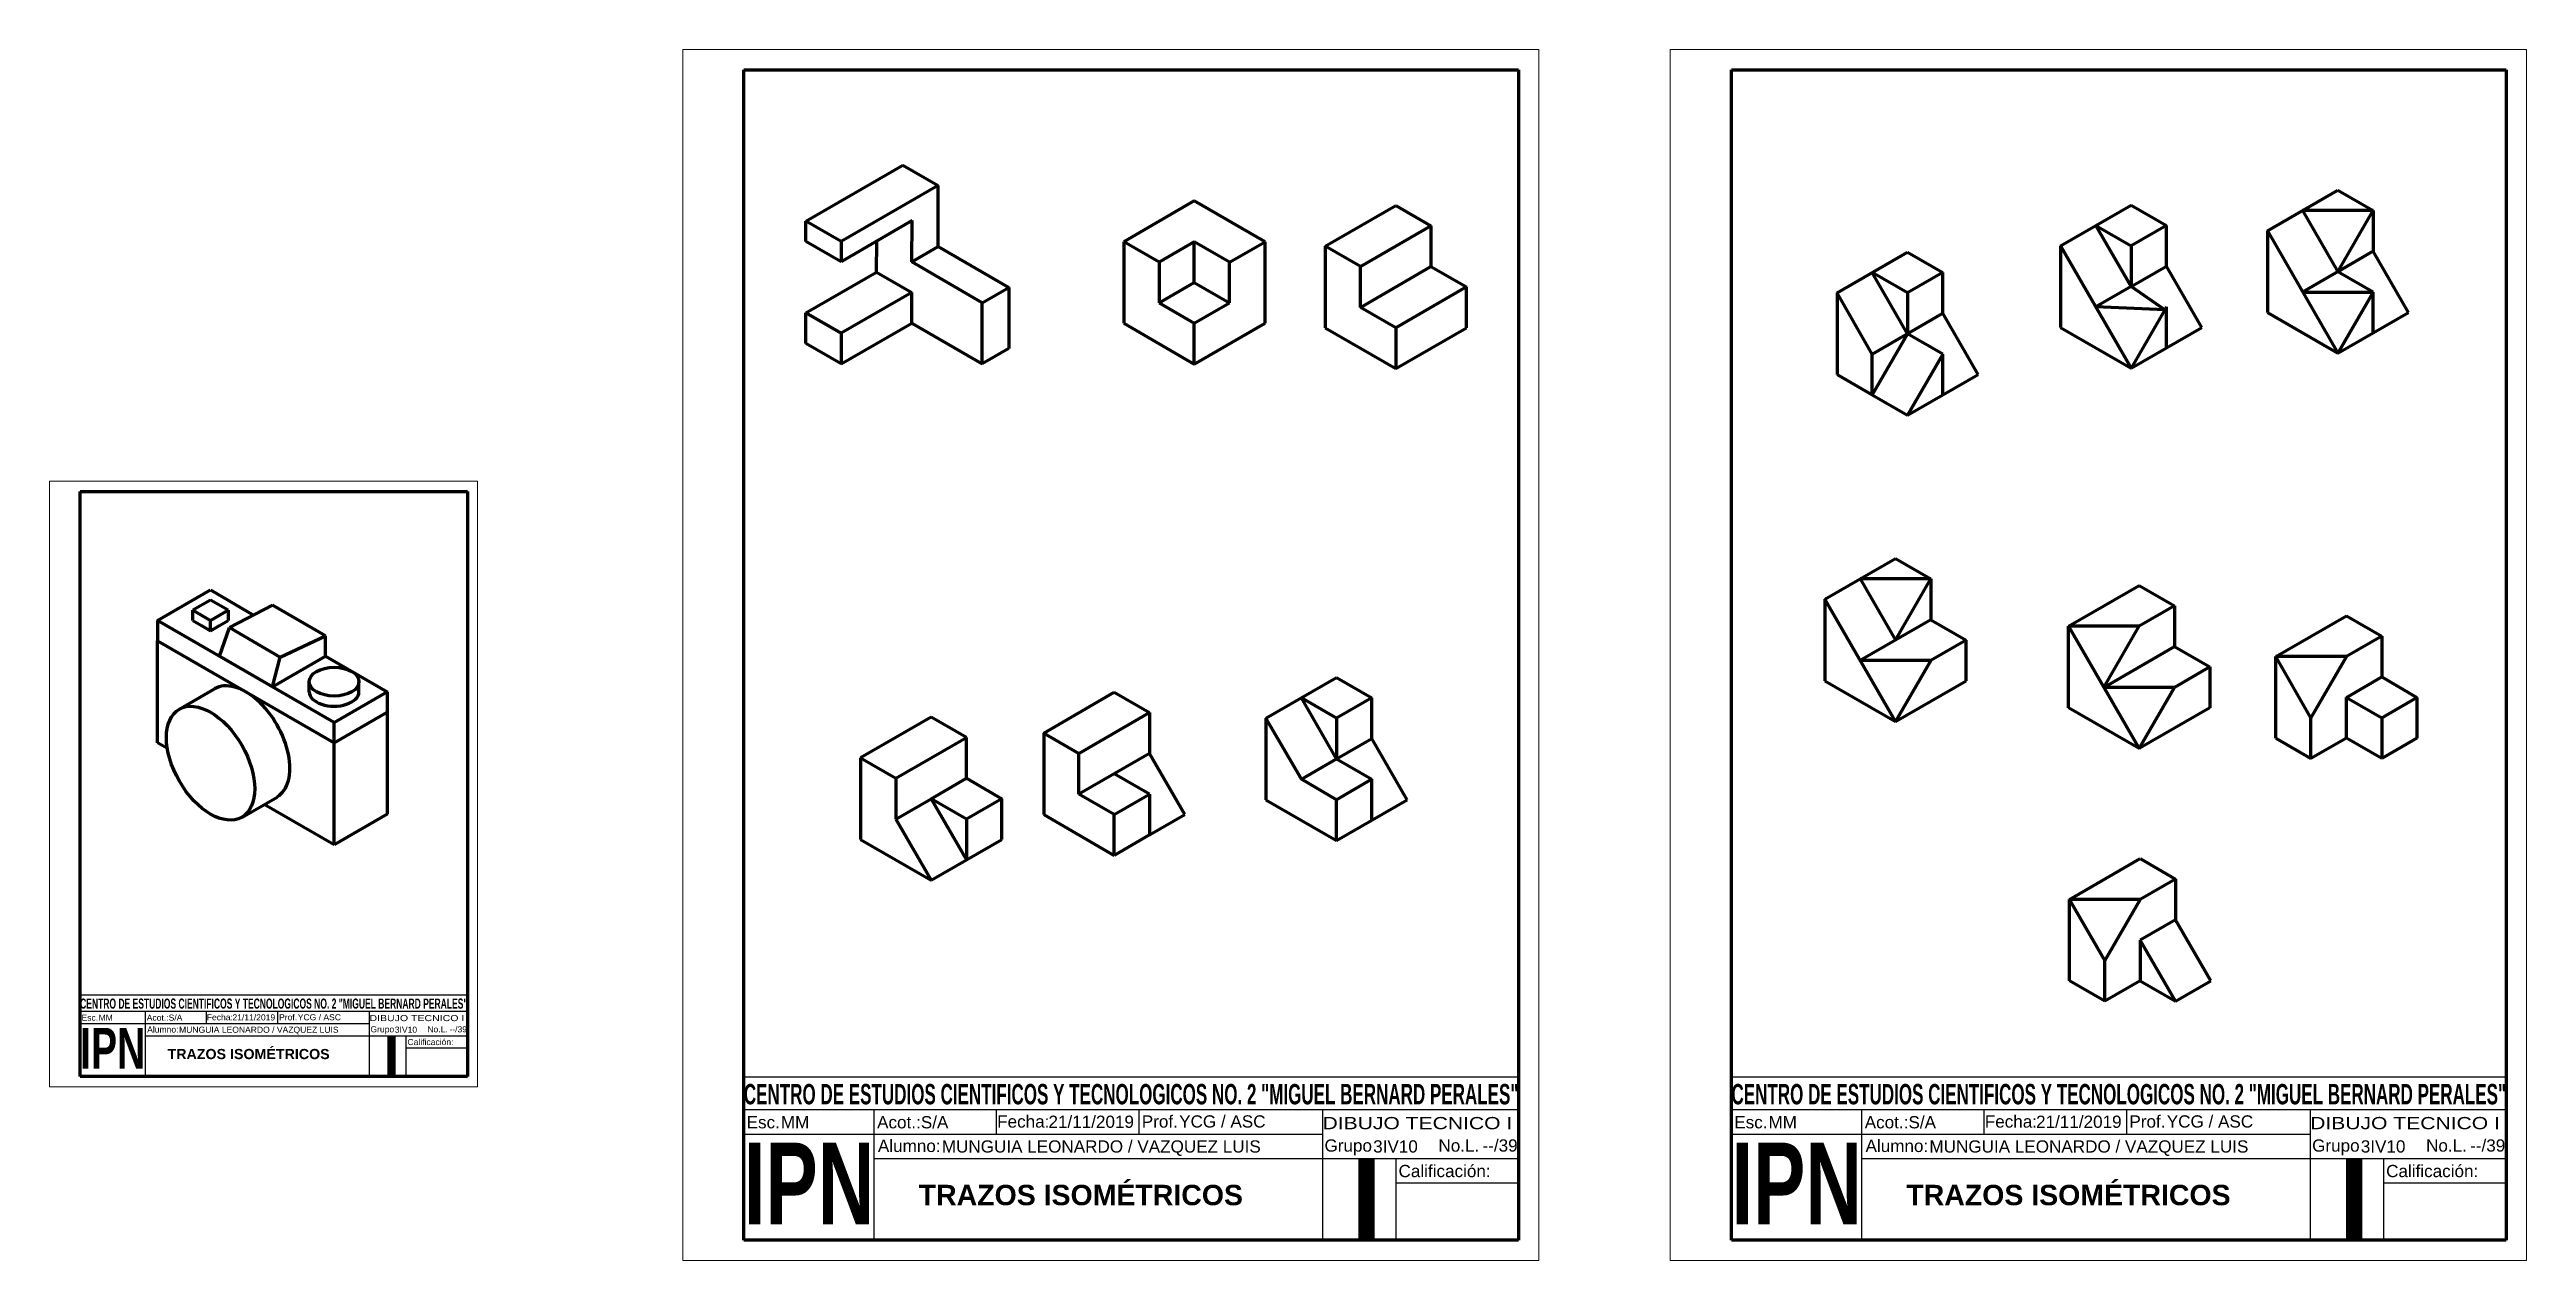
# Model space of a CAD drawing. Header units: millimetres. Extents: x 32337 to 33552, y 20213 to 20807.
import ezdxf
from ezdxf.enums import TextEntityAlignment as Align

# ---------------------------------------------------------------- set-up
doc = ezdxf.new("R2010")
doc.units = ezdxf.units.MM
for name, color, linetype, lineweight in [('Cuadro de Datos', 5, 'Continuous', 30), ('Linea Continua Gruesa', 4, 'Continuous', 70), ('Línea Continua Fina', 1, 'Continuous', 5), ('Margen', 4, 'Continuous', 70)]:
    doc.layers.add(name, color=color, linetype=linetype, lineweight=lineweight)
doc.layers.add('Texto', color=1, linetype='Continuous')
doc.styles.add('IPN', font='', dxfattribs={"height": 20})
doc.styles.add('TEXT', font='arial.ttf', dxfattribs={"height": 3})
doc.styles.add('TÍTULO', font='', dxfattribs={"height": 5})
doc.styles.get('IPN').set_extended_font_data('Arial', bold=True)
doc.styles.get('TÍTULO').set_extended_font_data('Arial', bold=True)

# ---------------------------------------------------------------- blocks, each defined once
blk = doc.blocks.new('Cuadro de Datos Hoja A4')
at = {"layer": 'Cuadro de Datos'}
for p, q in [((15, 45), (205, 45)), ((15, 5), (15, 45)), ((205, 45), (205, 5)), ((15, 37), (205, 37)), ((47, 5), (47, 37)), ((77, 31), (77, 37)), ((112, 31), (112, 37)), ((157, 5), (157, 37)), ((15, 31), (157, 31)), ((47, 25), (205, 25)), ((175, 5), (175, 25)), ((175, 19), (205, 19)), ((205, 5), (15, 5))]:
    blk.add_line(p, q, dxfattribs=at)
at = {"layer": 'Línea Continua Fina'}
for p, q in [((0, 297), (210, 297)), ((0, 0), (0, 297)), ((210, 297), (210, 0)), ((210, 0), (0, 0))]:
    blk.add_line(p, q, dxfattribs=at)
at = {"layer": 'Margen'}
for p, q in [((15, 292), (205, 292)), ((15, 5), (15, 292)), ((205, 292), (205, 5)), ((205, 5), (15, 5))]:
    blk.add_line(p, q, dxfattribs=at)
at = {"layer": 'Línea Continua Fina', "color": 0}
for s, height, style, width, p, p2 in [('CENTRO DE ESTUDIOS CIENTIFICOS Y TECNOLOGICOS NO. 2 "MIGUEL BERNARD PERALES"', 5, 'TÍTULO', 0.597732, (15, 38.28), (205, 38.28)), ('DIBUJO TECNICO I', 3, 'TEXT', 1.23367, (156.95, 32.18), (203.48, 32.18)), ('IPN', 20, 'IPN', 0.687053, (15, 8.88), (47, 8.88))]:
    blk.add_text(s, height=height, dxfattribs=dict(at, style=style, width=width)).set_placement(p, p2, align=Align.FIT)
at = {"layer": 'Línea Continua Fina', "color": 0, "style": 'TEXT'}
for s, p in [('Esc.', (15.69, 32.39)), ('Acot.:', (47.69, 32.39)), ('Fecha:', (77.14, 32.57)), ('Prof. ', (112.61, 32.57)), ('Grupo              No.L.      ', (157.43, 26.68)), ('Calificación:', (175.59, 20.42))]:
    blk.add_text(s, height=3, dxfattribs=at).set_placement(p)
at = {"layer": 'Línea Continua Fina', "color": 0, "insert": (163.88, 24.97), "char_height": 20, "attachment_point": 1, "style": 'IPN'}
blk.add_mtext_dynamic_manual_height_columns('I', width=18, gutter_width=15, heights=[0], dxfattribs=at)
at = {"layer": 'Texto', "color": 0, "style": 'TEXT'}
blk.add_text('Alumno:', height=3, dxfattribs=at).set_placement((47.89, 26.59))
at = {"layer": 'Texto'}
for tag, p, height, style in [('ESC', (24.08, 32.42), 3, 'TEXT'), ('ACOT', (58.42, 32.39), 3, 'TEXT'), ('FECHA', (89.72, 32.51), 3, 'TEXT'), ('PROF', (121.78, 32.59), 3, 'TEXT'), ('ALUMNO', (63.56, 26.45), 3, 'TEXT'), ('GRUPO', (169.37, 26.46), 3, 'TEXT'), ('NO', (196.19, 26.69), 3, 'TEXT'), ('CUADRODEREFERENCIAS', (57.89, 13.54), 5, 'TÍTULO')]:
    blk.add_attdef(tag, p, '', height=height, dxfattribs=dict(at, style=style))

msp = doc.modelspace()

# ---------------------------------------------------------------- linework, layer by layer
at = {"layer": 'Linea Continua Gruesa'}
for p, q in [((32707.6, 20723.1), (32755.2, 20750.6)), ((32755.2, 20750.6), (32772.6, 20740.6)), ((32772.6, 20740.6), (32724.9, 20713.1)), ((32772.6, 20710.6), (32772.6, 20740.6)), ((32898.2, 20733), (32863.6, 20713)), ((32932.9, 20713), (32898.2, 20733)), ((32962.4, 20710.8), (32997, 20730.8)), ((32997, 20730.8), (33014.3, 20720.8)), ((33323.2, 20711), (33357.8, 20731)), ((33357.8, 20731), (33375.1, 20721)), ((33424.6, 20718.3), (33459.2, 20738.3)), ((33459.2, 20738.3), (33476.5, 20728.3)), ((32724.9, 20713.1), (32707.6, 20723.1)), ((32707.6, 20713.1), (32707.6, 20723.1)), ((32759.8, 20723.4), (32724.9, 20703.2)), ((32759.6, 20703.1), (32759.8, 20723.4)), ((32979.7, 20700.8), (33014.3, 20720.8)), ((33014.3, 20720.8), (33014.3, 20700.8)), ((33357.8, 20691), (33340.5, 20721)), ((33340.5, 20721), (33357.8, 20711)), ((33375.1, 20721), (33357.8, 20711)), ((33375.1, 20701), (33375.1, 20721)), ((33424.6, 20718.3), (33424.6, 20678.3)), ((33424.6, 20718.3), (33459.2, 20658.3)), ((33476.5, 20728.3), (33441.9, 20728.3)), ((33441.9, 20728.3), (33459.2, 20698.3)), ((33459.2, 20698.3), (33476.5, 20728.3)), ((33476.5, 20728.3), (33476.5, 20708.3)), ((32724.9, 20703.1), (32707.6, 20713.1)), ((32724.9, 20713.1), (32724.9, 20703.1)), ((32742.3, 20698.1), (32742.4, 20713.3)), ((32759.6, 20703.1), (32772.6, 20710.6)), ((32772.6, 20710.6), (32807.2, 20690.6)), ((32863.6, 20713), (32863.6, 20673)), ((32880.9, 20703), (32863.6, 20713)), ((32898.2, 20713), (32880.9, 20703)), ((32915.5, 20703), (32898.2, 20713)), ((32898.2, 20693), (32898.2, 20713)), ((32915.5, 20703), (32932.9, 20713)), ((32932.9, 20673), (32932.9, 20713)), ((32962.4, 20710.8), (32962.4, 20670.8)), ((32979.7, 20700.8), (32962.4, 20710.8)), ((33213.5, 20687.9), (33248.1, 20707.9)), ((33248.1, 20707.9), (33265.4, 20697.9)), ((33323.2, 20711), (33323.2, 20671)), ((33323.2, 20711), (33357.8, 20651)), ((33357.8, 20711), (33357.8, 20691)), ((33476.5, 20708.3), (33441.9, 20688.3)), ((33476.5, 20708.3), (33459.2, 20698.3)), ((33493.9, 20678.3), (33476.5, 20708.3)), ((32707.6, 20678.1), (32742.3, 20698.1)), ((32742.3, 20698.1), (32759.6, 20688.1)), ((32794.2, 20683.1), (32759.6, 20703.1)), ((32880.9, 20703), (32880.9, 20683)), ((32915.5, 20683), (32915.5, 20703)), ((32979.7, 20680.8), (33014.3, 20700.8)), ((32979.7, 20680.8), (32979.7, 20700.8)), ((33014.3, 20700.8), (33031.7, 20690.8)), ((33248.1, 20687.9), (33230.8, 20697.9)), ((33248.1, 20667.9), (33230.8, 20697.9)), ((33265.4, 20697.9), (33248.1, 20687.9)), ((33265.4, 20677.9), (33265.4, 20697.9)), ((33357.8, 20691), (33375.1, 20701)), ((33392.4, 20671), (33375.1, 20701)), ((33476.5, 20688.3), (33459.2, 20698.3)), ((32759.6, 20688.1), (32724.9, 20668.1)), ((32759.6, 20673.1), (32759.6, 20688.1)), ((32794.2, 20683.1), (32807.2, 20690.6)), ((32794.2, 20653.1), (32794.2, 20683.1)), ((32807.2, 20690.6), (32807.2, 20660.6)), ((32880.9, 20683), (32898.2, 20693)), ((32880.9, 20683), (32898.2, 20673)), ((32898.2, 20693), (32915.5, 20683)), ((32898.2, 20673), (32915.5, 20683)), ((33031.7, 20690.8), (32997, 20670.8)), ((33031.7, 20670.8), (33031.7, 20690.8)), ((33213.5, 20687.9), (33213.5, 20647.9)), ((33230.8, 20657.9), (33213.5, 20687.9)), ((33248.1, 20687.9), (33248.1, 20667.9)), ((33357.8, 20691), (33340.5, 20681)), ((33374.3, 20679.6), (33357.8, 20691)), ((33441.9, 20688.3), (33476.5, 20688.3)), ((33476.5, 20688.3), (33459.2, 20658.3)), ((33476.5, 20668.3), (33476.5, 20688.3)), ((32707.6, 20663.1), (32707.6, 20678.1)), ((32707.6, 20678.1), (32724.9, 20668.1)), ((32724.9, 20668.1), (32707.6, 20678.1)), ((32724.9, 20653.1), (32759.6, 20673.1)), ((32759.6, 20673.1), (32794.2, 20653.1)), ((32863.6, 20673), (32898.2, 20653)), ((32898.2, 20653), (32932.9, 20673)), ((32898.2, 20653), (32898.2, 20673)), ((32962.4, 20670.8), (32997, 20650.8)), ((32997, 20670.8), (32979.7, 20680.8)), ((32997, 20650.8), (33031.7, 20670.8)), ((32997, 20670.8), (32997, 20650.8)), ((33230.8, 20657.9), (33265.4, 20677.9)), ((33282.8, 20647.9), (33265.4, 20677.9)), ((33323.2, 20671), (33357.8, 20651)), ((33374.3, 20679.6), (33340.5, 20681)), ((33375.1, 20681), (33357.8, 20651)), ((33357.8, 20651), (33392.4, 20671)), ((33375.1, 20661), (33375.1, 20681)), ((33424.6, 20678.3), (33459.2, 20658.3)), ((33459.2, 20658.3), (33493.9, 20678.3)), ((32724.9, 20653.1), (32707.6, 20663.1)), ((32724.9, 20668.1), (32724.9, 20653.1)), ((32807.2, 20660.6), (32794.2, 20653.1)), ((33248.1, 20667.9), (33230.8, 20637.9)), ((33230.8, 20637.9), (33230.8, 20657.9)), ((33265.4, 20657.9), (33248.1, 20667.9)), ((33265.4, 20657.9), (33248.1, 20627.9)), ((33265.4, 20637.9), (33265.4, 20657.9)), ((33213.5, 20647.9), (33230.8, 20637.9)), ((33265.4, 20637.9), (33282.8, 20647.9)), ((33230.8, 20637.9), (33248.1, 20627.9)), ((33248.1, 20627.9), (33265.4, 20637.9)), ((33207.5, 20537.6), (33242.2, 20557.6)), ((33224.8, 20547.6), (33242.2, 20517.6)), ((33259.5, 20547.6), (33224.8, 20547.6)), ((33242.2, 20557.6), (33259.5, 20547.6)), ((33242.2, 20517.6), (33259.5, 20547.6)), ((33259.5, 20547.6), (33259.5, 20527.6)), ((32389.6, 20527.2), (32415.6, 20542.2)), ((32415.6, 20537.2), (32406.9, 20532.2)), ((32415.6, 20542.2), (32436.7, 20529.9)), ((32424.2, 20532.2), (32415.6, 20537.2)), ((33207.5, 20537.6), (33207.5, 20497.6)), ((33242.2, 20477.6), (33207.5, 20537.6)), ((33327, 20524.4), (33361.7, 20544.4)), ((33361.7, 20544.4), (33379, 20534.4)), ((32476.2, 20477.2), (32389.6, 20527.2)), ((32389.6, 20527.2), (32389.6, 20517.2)), ((32406.9, 20532.2), (32415.6, 20527.2)), ((32406.9, 20527.2), (32406.9, 20532.2)), ((32406.9, 20527.2), (32411.2, 20524.7)), ((32411.2, 20524.7), (32415.6, 20522.2)), ((32415.6, 20527.2), (32424.2, 20532.2)), ((32415.6, 20522.2), (32415.6, 20527.2)), ((32415.6, 20522.2), (32419.9, 20524.7)), ((32419.9, 20524.7), (32424.2, 20527.2)), ((32419.9, 20509.7), (32424.9, 20523.8)), ((32424.2, 20532.2), (32424.2, 20527.2)), ((32424.9, 20523.8), (32445.9, 20534.7)), ((32424.9, 20523.8), (32449.7, 20509.2)), ((32471.9, 20519.7), (32445.9, 20534.7)), ((33259.5, 20527.6), (33224.8, 20507.6)), ((33259.5, 20527.6), (33276.8, 20517.6)), ((33327, 20484.4), (33327, 20524.4)), ((33327, 20524.4), (33361.7, 20464.4)), ((33361.7, 20524.4), (33327, 20524.4)), ((33344.4, 20494.4), (33361.7, 20524.4)), ((33379, 20534.4), (33361.7, 20524.4)), ((33379, 20534.4), (33379, 20514.4)), ((33428.7, 20509.5), (33463.4, 20529.5)), ((33463.4, 20529.5), (33480.7, 20519.5)), ((32389.6, 20467.2), (32389.6, 20517.2)), ((32389.6, 20517.2), (32476.2, 20467.2)), ((32449.7, 20509.2), (32471.9, 20519.7)), ((32471.9, 20509.7), (32471.9, 20519.7)), ((33276.8, 20517.6), (33259.5, 20507.6)), ((33276.8, 20497.6), (33276.8, 20517.6)), ((33344.4, 20494.4), (33379, 20514.4)), ((33379, 20514.4), (33396.3, 20504.4)), ((33480.7, 20519.5), (33463.4, 20509.5)), ((33480.7, 20519.5), (33480.7, 20499.5)), ((32445.9, 20494.7), (32419.9, 20509.7)), ((32445.9, 20494.7), (32471.9, 20509.7)), ((32445.9, 20494.7), (32449.7, 20509.2)), ((32471.9, 20509.7), (32502.2, 20492.2)), ((32933.3, 20479.3), (32968, 20499.3)), ((32968, 20499.3), (32985.3, 20489.3)), ((33259.5, 20507.6), (33224.8, 20507.6)), ((33259.5, 20507.6), (33242.2, 20477.6)), ((33396.3, 20504.4), (33379, 20494.4)), ((33396.3, 20504.4), (33396.3, 20484.4)), ((33428.7, 20469.5), (33428.7, 20509.5)), ((33446, 20479.5), (33428.7, 20509.5)), ((33463.4, 20509.5), (33428.7, 20509.5)), ((33463.4, 20509.5), (33446, 20479.5)), ((33463.4, 20489.5), (33480.7, 20499.5)), ((33480.7, 20499.5), (33498, 20489.5)), ((32400.3, 20483.7), (32417.6, 20493.7)), ((32463.9, 20492.2), (32463.9, 20497.2)), ((32476.2, 20477.2), (32502.2, 20492.2)), ((32488.4, 20492.2), (32488.4, 20497.2)), ((32502.2, 20492.2), (32502.2, 20482.2)), ((32824.3, 20472), (32858.9, 20492)), ((32858.9, 20492), (32876.2, 20482)), ((32968, 20479.3), (32950.7, 20489.3)), ((32968, 20459.3), (32950.7, 20489.3)), ((32985.3, 20489.3), (32968, 20479.3)), ((32985.3, 20469.3), (32985.3, 20489.3)), ((33207.5, 20497.6), (33242.2, 20477.6)), ((33242.2, 20477.6), (33276.8, 20497.6)), ((33379, 20494.4), (33344.4, 20494.4)), ((33361.7, 20464.4), (33379, 20494.4)), ((33463.4, 20469.5), (33463.4, 20489.5)), ((33463.4, 20489.5), (33480.7, 20479.5)), ((33480.7, 20479.5), (33498, 20489.5)), ((33498, 20489.5), (33498, 20469.5)), ((32476.2, 20467.2), (32502.2, 20482.2)), ((32476.2, 20467.2), (32476.2, 20477.2)), ((32502.2, 20482.2), (32502.2, 20432.2)), ((32769.1, 20479.8), (32734.5, 20459.8)), ((32786.5, 20469.8), (32769.1, 20479.8)), ((32841.6, 20462), (32876.2, 20482)), ((32876.2, 20482), (32876.2, 20462)), ((32933.3, 20479.3), (32933.3, 20439.3)), ((32950.7, 20449.3), (32933.3, 20479.3)), ((32968, 20479.3), (32968, 20459.3)), ((33361.7, 20464.4), (33327, 20484.4)), ((33396.3, 20484.4), (33361.7, 20464.4)), ((33446, 20459.5), (33446, 20479.5)), ((33480.7, 20479.5), (33480.7, 20459.5)), ((32394.4, 20464.4), (32389.6, 20467.2)), ((32476.2, 20417.2), (32476.2, 20467.2)), ((32751.8, 20449.8), (32786.5, 20469.8)), ((32786.5, 20449.8), (32786.5, 20469.8)), ((32824.3, 20472), (32824.3, 20432)), ((32824.3, 20472), (32841.6, 20462)), ((32968, 20459.3), (32985.3, 20469.3)), ((33002.6, 20439.3), (32985.3, 20469.3)), ((33428.7, 20469.5), (33446, 20459.5)), ((33463.4, 20469.5), (33446, 20459.5)), ((33480.7, 20459.5), (33463.4, 20469.5)), ((33498, 20469.5), (33480.7, 20459.5)), ((32734.5, 20459.8), (32734.5, 20419.8)), ((32734.5, 20459.8), (32751.8, 20449.8)), ((32841.6, 20442), (32841.6, 20462)), ((32876.2, 20462), (32841.6, 20442)), ((32876.2, 20442), (32858.9, 20452)), ((32893.6, 20432), (32876.2, 20462)), ((32950.7, 20449.3), (32968, 20459.3)), ((32968, 20459.3), (32985.3, 20449.3)), ((32430.9, 20430.6), (32448.2, 20440.6)), ((32751.8, 20449.8), (32751.8, 20429.8)), ((32751.8, 20429.8), (32769.1, 20439.8)), ((32769.1, 20439.8), (32786.5, 20449.8)), ((32786.5, 20429.8), (32769.1, 20439.8)), ((32769.1, 20439.8), (32786.5, 20409.8)), ((32786.5, 20449.8), (32803.8, 20439.8)), ((32803.8, 20439.8), (32786.5, 20429.8)), ((32803.8, 20419.8), (32803.8, 20439.8)), ((32858.9, 20432), (32841.6, 20442)), ((32858.9, 20432), (32876.2, 20442)), ((32876.2, 20442), (32876.2, 20422)), ((32933.3, 20439.3), (32968, 20419.3)), ((32968, 20439.3), (32950.7, 20449.3)), ((32985.3, 20449.3), (32968, 20439.3)), ((32968, 20419.3), (32968, 20439.3)), ((32985.3, 20429.3), (32985.3, 20449.3)), ((32985.3, 20429.3), (33002.6, 20439.3)), ((32476.2, 20417.2), (32441.9, 20437)), ((32502.2, 20432.2), (32476.2, 20417.2)), ((32751.8, 20429.8), (32769.1, 20399.8)), ((32786.5, 20429.8), (32786.5, 20409.8)), ((32824.3, 20432), (32858.9, 20412)), ((32858.9, 20412), (32858.9, 20432)), ((32876.2, 20422), (32893.6, 20432)), ((32968, 20419.3), (32985.3, 20429.3)), ((32734.5, 20419.8), (32769.1, 20399.8)), ((32769.1, 20399.8), (32803.8, 20419.8)), ((32876.2, 20422), (32858.9, 20412)), ((33327.6, 20390.4), (33362.2, 20410.4)), ((33362.2, 20410.4), (33379.5, 20400.4)), ((33327.6, 20350.4), (33327.6, 20390.4)), ((33344.9, 20360.4), (33327.6, 20390.4)), ((33362.2, 20390.4), (33327.6, 20390.4)), ((33362.2, 20390.4), (33344.9, 20360.4)), ((33379.5, 20400.4), (33362.2, 20390.4)), ((33379.5, 20400.4), (33379.5, 20380.4)), ((33379.5, 20380.4), (33362.2, 20370.4)), ((33396.9, 20350.4), (33379.5, 20380.4)), ((33362.2, 20370.4), (33362.2, 20350.4)), ((33379.5, 20340.4), (33362.2, 20370.4)), ((33344.9, 20340.4), (33344.9, 20360.4)), ((33344.9, 20340.4), (33327.6, 20350.4)), ((33362.2, 20350.4), (33344.9, 20340.4)), ((33362.2, 20350.4), (33379.5, 20340.4)), ((33379.5, 20340.4), (33396.9, 20350.4))]:
    msp.add_line(p, q, dxfattribs=at)
for centre, major_axis in [((32476.2, 20497.2), (-12.2, 0)), ((32415.6, 20457.2), (15.3, -26.5))]:
    msp.add_ellipse(centre, major_axis=major_axis, ratio=0.57735, dxfattribs=at)
for centre, major_axis in [((32432.9, 20467.2), (15.3, -26.5)), ((32476.2, 20492.2), (-12.2, 0))]:
    msp.add_ellipse(centre, major_axis=major_axis, ratio=0.57735, start_param=6.283185, end_param=9.424778, dxfattribs=at)

# ---------------------------------------------------------------- block references
at = {"layer": 'Margen', "xscale": 2, "yscale": 2, "zscale": 2}
for p in [(32647.2, 20213.3), (33131.7, 20213.3)]:
    msp.add_blockref('Cuadro de Datos Hoja A4', p, dxfattribs=at).add_auto_attribs({'CUADRODEREFERENCIAS': 'TRAZOS ISOMÉTRICOS', 'NO': '--/39', 'GRUPO': '3IV10', 'PROF': 'YCG / ASC', 'ACOT': 'S/A', 'ESC': 'MM', 'ALUMNO': 'MUNGUIA LEONARDO / VAZQUEZ LUIS', 'FECHA': '21/11/2019'})
at = {"layer": 'Margen'}
msp.add_blockref('Cuadro de Datos Hoja A4', (32336.6, 20298.5), dxfattribs=at).add_auto_attribs({'CUADRODEREFERENCIAS': 'TRAZOS ISOMÉTRICOS', 'NO': '--/39', 'GRUPO': '3IV10', 'PROF': 'YCG / ASC', 'ACOT': 'S/A', 'ESC': 'MM', 'ALUMNO': 'MUNGUIA LEONARDO / VAZQUEZ LUIS', 'FECHA': '21/11/2019'})

doc.saveas('drawing.dxf')
